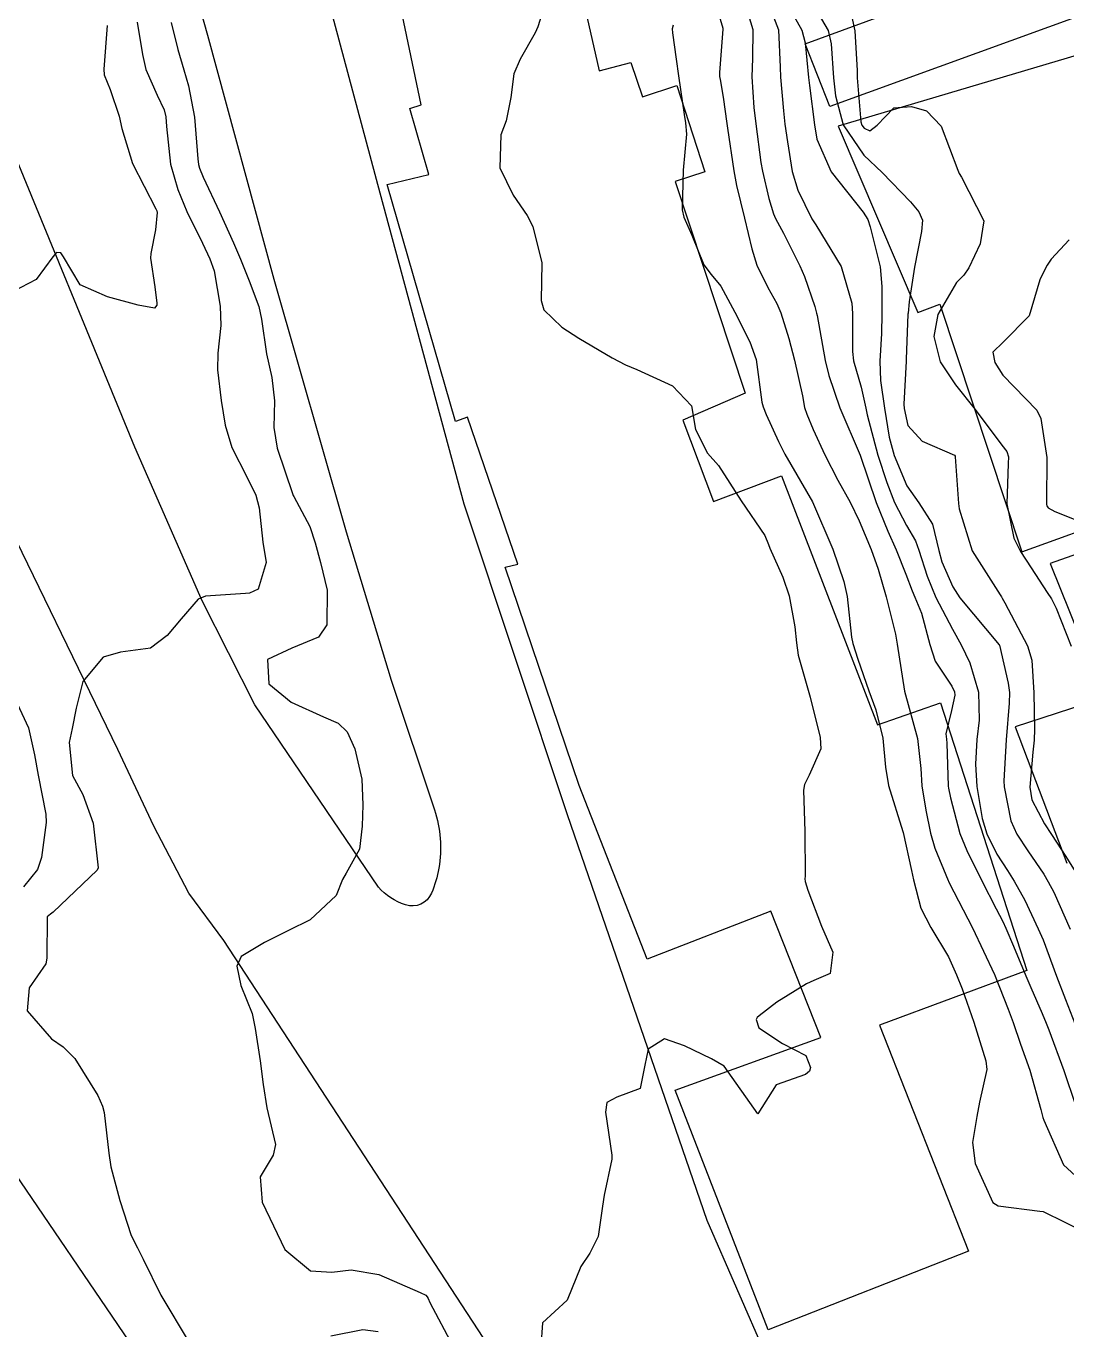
# Model space of a CAD drawing. Header units: metres. Extents: x 298520 to 308411, y 7433745 to 7450750.
# Drawn here: x 305603.3 to 305647.5, y 7436159.9 to 7436215.3 of the extents above; entities that cross this region are included whole.
import ezdxf

# ---------------------------------------------------------------- set-up
doc = ezdxf.new("R2010")
doc.units = ezdxf.units.M
doc.header["$LTSCALE"] = 10
for name, color, linetype in [('Curvas de Nivel 1m', 11, 'Continuous'), ('Curvas de Nivel 5m', 15, 'Continuous'), ('Edificações', 30, 'Continuous'), ('Linha Férrea', 251, 'TRACKS'), ('Vias Primárias', 230, 'Continuous')]:
    doc.layers.add(name, color=color, linetype=linetype)
doc.linetypes.add('TRACKS', pattern='A,0.15,[130,ltypeshp.shx,S=0.25,R=0,X=0,Y=0],0.15', length=0.3)

msp = doc.modelspace()

# ---------------------------------------------------------------- linework, layer by layer
at = {"layer": 'Curvas de Nivel 1m', "flags": 128}
for points, elevation in [([(305632.3, 7436217.137), (305632.881, 7436215.173), (305632.886, 7436215.13), (305632.741, 7436213.295), (305632.748, 7436213.132), (305632.767, 7436212.997), (305632.894, 7436212.254), (305633.056, 7436211.128), (305633.081, 7436210.927), (305633.349, 7436209.125), (305633.471, 7436208.499), (305633.799, 7436207.12), (305634.12, 7436205.811), (305634.333, 7436205.115), (305634.794, 7436204.175), (305635.176, 7436203.494), (305635.349, 7436203.102), (305635.69, 7436202.014), (305635.925, 7436201.093), (305636.258, 7436199.57), (305636.353, 7436199.086), (305636.447, 7436198.801), (305636.724, 7436198.152), (305637.208, 7436197.075), (305637.763, 7436196.003), (305638.286, 7436195.064), (305638.675, 7436194.268), (305639.177, 7436193.055), (305639.481, 7436192.226), (305639.815, 7436191.048), (305640.205, 7436189.459), (305640.286, 7436189.043), (305640.593, 7436187.04), (305641.144, 7436185.031), (305641.279, 7436183.758), (305641.327, 7436183.028), (305641.497, 7436181.99), (305641.688, 7436181.023), (305641.873, 7436180.379), (305642.442, 7436179.011), (305642.46, 7436178.978), (305642.492, 7436178.915), (305643.474, 7436177), (305644.411, 7436175.023), (305644.427, 7436174.99), (305644.442, 7436174.948), (305644.994, 7436173.547), (305645.197, 7436172.978), (305645.508, 7436172.068), (305645.904, 7436170.967), (305646.378, 7436169.296), (305646.462, 7436168.959), (305646.496, 7436168.834), (305647.335, 7436166.95), (305648.339, 7436166.032)], 708), ([(305633.822, 7436216.239), (305634.164, 7436215.118), (305634.14, 7436213.888), (305634.113, 7436213.118), (305634.201, 7436211.806), (305634.284, 7436211.116), (305634.497, 7436209.475), (305634.565, 7436209.113), (305634.841, 7436207.951), (305635.03, 7436207.302), (305635.114, 7436207.106), (305635.453, 7436206.471), (305636.147, 7436205.09), (305636.348, 7436204.636), (305636.786, 7436203.372), (305636.865, 7436203.079), (305636.881, 7436202.98), (305637.229, 7436201.075), (305637.388, 7436200.439), (305637.845, 7436199.069), (305638.713, 7436197.06), (305639.384, 7436195.053), (305639.891, 7436193.828), (305640.233, 7436193.044), (305640.653, 7436192.005), (305640.916, 7436191.307), (305641.03, 7436191.034), (305641.305, 7436190.358), (305641.66, 7436189.024), (305641.895, 7436188.31), (305642.595, 7436187.258), (305642.718, 7436187.009), (305642.724, 7436186.875), (305642.581, 7436186.222), (305642.351, 7436185.228), (305642.367, 7436185.013), (305642.386, 7436184.838), (305642.445, 7436183.011), (305642.458, 7436182.927), (305642.538, 7436182.522), (305642.939, 7436181.006), (305643.232, 7436180.282), (305643.871, 7436178.996), (305644.481, 7436177.801), (305644.76, 7436177.27), (305644.893, 7436176.984), (305645.21, 7436176.23), (305645.74, 7436174.971), (305645.945, 7436174.474), (305646.427, 7436173.362), (305646.593, 7436172.958), (305646.711, 7436172.666), (305647.356, 7436170.95), (305647.851, 7436169.475)], 707), ([(305634.935, 7436215.915), (305635.249, 7436215.105), (305635.321, 7436213.518), (305635.326, 7436213.104), (305635.455, 7436211.668), (305635.521, 7436211.1), (305635.622, 7436210.348), (305635.826, 7436209.095), (305636.063, 7436208.309), (305636.666, 7436207.083), (305636.829, 7436206.825), (305637.899, 7436205.069), (305638.35, 7436203.502), (305638.381, 7436203.064), (305638.379, 7436201.452), (305638.431, 7436201.063), (305638.746, 7436199.948), (305638.95, 7436199.058), (305639.011, 7436198.776), (305639.466, 7436197.052), (305639.839, 7436195.905), (305640.169, 7436195.045), (305640.673, 7436194.075), (305641.059, 7436193.426), (305641.201, 7436193.032), (305641.551, 7436191.926), (305641.925, 7436191.021), (305642.623, 7436189.669), (305642.996, 7436189.006), (305643.364, 7436188.244), (305643.733, 7436186.999), (305643.762, 7436185.811), (305643.657, 7436184.999), (305643.606, 7436183.946), (305643.665, 7436182.999), (305643.883, 7436181.643), (305644.077, 7436180.994), (305644.51, 7436180.133), (305644.957, 7436179.441), (305645.249, 7436178.979), (305645.689, 7436178.176), (305646.267, 7436176.963), (305646.466, 7436176.492), (305647.044, 7436174.954), (305647.418, 7436173.966), (305647.819, 7436172.946)], 706), ([(305636.934, 7436215.799), (305637.353, 7436215.076), (305637.476, 7436214.516), (305637.584, 7436213.073), (305637.658, 7436212.31), (305637.986, 7436211.069), (305638.864, 7436209.793), (305639.648, 7436209.052), (305640.841, 7436207.81), (305641.192, 7436207.39), (305641.36, 7436207.032), (305641.312, 7436206.547), (305641.01, 7436205.037), (305640.788, 7436203.569), (305640.742, 7436203.082), (305640.735, 7436203.04), (305640.667, 7436201.137), (305640.664, 7436201.041), (305640.562, 7436199.215), (305640.57, 7436199.042), (305640.726, 7436198.319), (305641.34, 7436197.651), (305642.713, 7436197.051), (305642.733, 7436197.01), (305642.734, 7436196.989), (305642.883, 7436195.008), (305642.906, 7436194.782), (305643.455, 7436193.002), (305644.644, 7436191.13), (305644.705, 7436191.051), (305644.737, 7436190.989), (305644.841, 7436190.786), (305645.811, 7436188.972), (305645.989, 7436188.352), (305646.081, 7436186.968), (305646.108, 7436185.429), (305646.089, 7436184.967), (305646.041, 7436184.451), (305645.909, 7436182.97), (305645.998, 7436182.428), (305646.527, 7436181.416), (305646.819, 7436180.957), (305647.432, 7436180.027), (305648.115, 7436178.944)], 704), ([(305606.769, 7436215.29), (305606.63, 7436213.444), (305606.65, 7436213.194), (305606.894, 7436212.581), (305607.281, 7436211.436), (305607.391, 7436210.919), (305607.844, 7436209.43), (305608.834, 7436207.504), (305608.861, 7436207.447), (305608.873, 7436207.419), (305608.891, 7436207.36), (305608.821, 7436206.614), (305608.619, 7436205.609), (305608.611, 7436205.422), (305608.791, 7436204.206), (305608.878, 7436203.512), (305608.873, 7436203.419), (305608.782, 7436203.3), (305608.08, 7436203.427), (305606.786, 7436203.772), (305605.623, 7436204.289), (305604.921, 7436205.468), (305604.806, 7436205.649), (305604.62, 7436205.657), (305604.47, 7436205.473), (305603.766, 7436204.507), (305602.788, 7436203.998)], 713), ([(305608.038, 7436215.429), (305608.277, 7436214.059), (305608.416, 7436213.425), (305608.892, 7436212.327), (305609.187, 7436211.716), (305609.258, 7436211.414), (305609.289, 7436211.001), (305609.454, 7436209.411), (305609.764, 7436208.328), (305610.153, 7436207.4), (305610.813, 7436206.05), (305611.133, 7436205.387), (305611.306, 7436204.877), (305611.571, 7436203.382), (305611.595, 7436202.562), (305611.461, 7436201.383), (305611.457, 7436200.678), (305611.613, 7436199.381), (305611.772, 7436198.33), (305612.054, 7436197.377), (305612.694, 7436196.138), (305613.074, 7436195.366), (305613.214, 7436194.828), (305613.377, 7436193.363), (305613.515, 7436192.501), (305613.183, 7436191.365), (305612.812, 7436191.197), (305612.64, 7436191.186), (305610.948, 7436191.077), (305610.636, 7436190.954), (305609.907, 7436190.118), (305609.313, 7436189.41), (305608.607, 7436188.863), (305607.343, 7436188.695), (305606.603, 7436188.485), (305605.735, 7436187.453), (305605.452, 7436186.327), (305605.291, 7436185.459), (305605.165, 7436184.86), (305605.3, 7436183.459), (305605.746, 7436182.663), (305606.179, 7436181.445), (305606.388, 7436179.548), (305606.346, 7436179.442), (305604.475, 7436177.66), (305604.362, 7436177.583), (305604.23, 7436177.472), (305604.214, 7436175.713), (305604.163, 7436175.473), (305603.458, 7436174.46), (305603.372, 7436173.481), (305604.411, 7436172.291), (305604.904, 7436171.958), (305605.401, 7436171.455), (305606.38, 7436169.887), (305606.567, 7436169.438), (305606.639, 7436169.169), (305606.838, 7436167.435), (305606.928, 7436166.853), (305607.305, 7436165.43), (305607.788, 7436163.948), (305608.061, 7436163.422), (305608.298, 7436162.939), (305609.048, 7436161.412), (305610.253, 7436159.4)], 712), ([(305609.486, 7436215.412), (305609.775, 7436214.271), (305610.017, 7436213.403), (305610.222, 7436212.726), (305610.474, 7436211.396), (305610.623, 7436209.627), (305610.648, 7436209.393), (305610.693, 7436209.234), (305610.848, 7436208.86), (305611.533, 7436207.383), (305612.128, 7436206.062), (305612.423, 7436205.374), (305612.794, 7436204.452), (305613.199, 7436203.366), (305613.311, 7436202.831), (305613.525, 7436201.362), (305613.75, 7436200.358), (305613.864, 7436199.359), (305613.844, 7436198.236), (305613.986, 7436197.357), (305614.651, 7436195.382), (305614.666, 7436195.35), (305614.683, 7436195.311), (305615.368, 7436194.038), (305615.593, 7436193.336), (305615.825, 7436192.503), (305616.1, 7436191.328), (305616.086, 7436189.863), (305615.734, 7436189.333), (305614.608, 7436188.873), (305613.572, 7436188.392), (305613.623, 7436187.36), (305614.581, 7436186.57), (305615.943, 7436185.959), (305616.568, 7436185.681), (305616.948, 7436185.316), (305617.277, 7436184.591), (305617.577, 7436183.31), (305617.618, 7436182.223), (305617.591, 7436181.309), (305617.477, 7436180.341), (305616.903, 7436179.316), (305616.75, 7436179.058), (305616.483, 7436178.376), (305615.379, 7436177.336), (305614.468, 7436176.887), (305613.445, 7436176.378), (305612.457, 7436175.784), (305612.271, 7436175.373), (305612.441, 7436174.55), (305612.917, 7436173.365), (305613.048, 7436172.733), (305613.265, 7436171.361), (305613.388, 7436170.36), (305613.542, 7436169.358), (305613.91, 7436167.802), (305613.817, 7436167.355), (305613.263, 7436166.441), (305613.341, 7436165.36), (305614.303, 7436163.35), (305615.403, 7436162.442), (305616.294, 7436162.396), (305617.121, 7436162.486), (305618.293, 7436162.285), (305620.043, 7436161.525), (305620.284, 7436161.415), (305620.35, 7436161.346), (305620.38, 7436161.279), (305620.459, 7436161.098), (305621.432, 7436159.262)], 711), ([(305630.772, 7436215.305), (305630.737, 7436215.153), (305630.745, 7436214.976), (305630.91, 7436213.86), (305631.005, 7436213.149), (305631.241, 7436211.509), (305631.304, 7436211.154), (305631.345, 7436210.684), (305631.204, 7436209.155), (305631.156, 7436207.475), (305631.234, 7436207.154), (305631.576, 7436206.395), (305632.074, 7436205.141), (305632.392, 7436204.73), (305632.794, 7436204.231), (305633.393, 7436203.124), (305634.025, 7436201.863), (305634.303, 7436201.115), (305634.541, 7436199.307), (305634.592, 7436199.111), (305634.73, 7436198.789), (305635.252, 7436197.636), (305635.52, 7436197.098), (305636.683, 7436195.08), (305637.553, 7436193.071), (305638.02, 7436191.696), (305638.155, 7436191.065), (305638.342, 7436189.338), (305638.393, 7436189.062), (305638.606, 7436188.398), (305639.082, 7436187.055), (305639.378, 7436186.255), (305639.674, 7436185.049), (305639.783, 7436183.815), (305639.918, 7436183.046), (305640.523, 7436181.087), (305640.532, 7436181.049), (305640.893, 7436179.428), (305640.977, 7436179.033), (305641.287, 7436177.834), (305641.712, 7436177.021), (305642.454, 7436175.773), (305642.796, 7436175.006), (305643.03, 7436174.411), (305643.532, 7436172.999), (305644.045, 7436171.355), (305644.083, 7436170.993), (305643.778, 7436169.6), (305643.66, 7436168.997), (305643.469, 7436167.891), (305643.586, 7436166.998), (305644.337, 7436165.349), (305644.558, 7436165.21), (305646.333, 7436164.979), (305646.467, 7436164.959), (305648.314, 7436164.063)], 709), ([(305638.357, 7436215.64), (305638.489, 7436215.064), (305638.588, 7436213.382), (305638.588, 7436213.063), (305638.741, 7436211.204), (305638.78, 7436211.061), (305638.881, 7436210.927), (305639.119, 7436210.818), (305639.435, 7436211.054), (305640.142, 7436211.796), (305640.891, 7436211.857), (305641.526, 7436211.667), (305642.152, 7436211.021), (305642.855, 7436209.145), (305642.907, 7436209.009), (305643.007, 7436208.853), (305643.962, 7436206.999), (305643.799, 7436206.02), (305643.322, 7436205.005), (305643.105, 7436204.702), (305642.797, 7436204.381), (305642.011, 7436203.022), (305641.839, 7436202.089), (305642.102, 7436201.02), (305642.748, 7436200.045), (305643.584, 7436199.001), (305644.718, 7436197.486), (305644.938, 7436197.209), (305645.005, 7436196.986), (305644.991, 7436196.704), (305644.931, 7436194.986), (305645.229, 7436193.542), (305645.513, 7436192.977), (305645.962, 7436192.276), (305646.646, 7436191.233), (305646.824, 7436190.958), (305647.026, 7436190.567), (305647.665, 7436188.949)], 703), ([(305647.576, 7436206.198), (305646.809, 7436205.371), (305646.647, 7436205.121), (305646.555, 7436204.964), (305646.328, 7436204.497), (305645.881, 7436202.974), (305644.772, 7436201.857), (305644.331, 7436201.431), (305644.423, 7436200.993), (305644.755, 7436200.446), (305646.201, 7436198.968), (305646.379, 7436198.614), (305646.627, 7436196.961), (305646.616, 7436195.029), (305646.616, 7436194.961), (305646.63, 7436194.908), (305646.682, 7436194.83), (305646.972, 7436194.665), (305648.673, 7436193.991)], 702), ([(305602.591, 7436187.316), (305603.44, 7436185.481), (305603.693, 7436184.341), (305603.845, 7436183.477), (305604.173, 7436181.827), (305604.191, 7436181.473), (305603.99, 7436179.986), (305603.812, 7436179.477), (305603.223, 7436178.745)], 713), ([(305616.258, 7436159.69), (305617.611, 7436159.958), (305618.262, 7436159.875)], 712)]:
    msp.add_lwpolyline(points, dxfattribs=dict(at, elevation=elevation))
at = {"layer": 'Curvas de Nivel 5m', "flags": 128}
for points, elevation in [([(305625.495, 7436216.671), (305625.045, 7436215.228), (305624.92, 7436214.975), (305624.287, 7436213.858), (305624.026, 7436213.239), (305623.893, 7436212.24), (305623.692, 7436211.242), (305623.469, 7436210.649), (305623.421, 7436209.244), (305623.993, 7436208.087), (305624.585, 7436207.232), (305624.826, 7436206.765), (305625.203, 7436205.224), (305625.186, 7436203.623), (305625.298, 7436203.222), (305626.059, 7436202.494), (305626.771, 7436202.027), (305628.193, 7436201.186), (305628.759, 7436200.889), (305629.236, 7436200.695), (305630.746, 7436200.002), (305631.554, 7436199.148), (305631.72, 7436198.142), (305632.236, 7436197.137), (305632.705, 7436196.615), (305633.664, 7436195.12), (305634.668, 7436193.654), (305634.822, 7436193.265), (305634.879, 7436193.107), (305635.429, 7436191.877), (305635.699, 7436191.094), (305635.939, 7436189.774), (305636.012, 7436189.089), (305636.087, 7436188.567), (305636.506, 7436187.081), (305636.588, 7436186.785), (305637.018, 7436185.075), (305637.04, 7436184.593), (305636.547, 7436183.48), (305636.349, 7436183.083), (305636.306, 7436182.849), (305636.367, 7436181.082), (305636.384, 7436179.192), (305636.37, 7436179.082), (305636.378, 7436178.968), (305636.488, 7436178.606), (305637.067, 7436177.074), (305637.555, 7436175.97), (305637.443, 7436175.07), (305636.75, 7436174.767), (305636.438, 7436174.63), (305635.176, 7436173.844), (305634.424, 7436173.26), (305634.339, 7436173.196), (305634.294, 7436173.111), (305634.419, 7436172.76), (305635.41, 7436172.092), (305636.408, 7436171.589), (305636.605, 7436171.078), (305636.567, 7436170.912), (305636.398, 7436170.78), (305635.147, 7436170.344), (305634.373, 7436169.11), (305632.942, 7436171.125), (305632.406, 7436171.444), (305631.26, 7436171.996), (305630.414, 7436172.297), (305629.725, 7436171.851), (305629.577, 7436171.168), (305629.38, 7436170.178), (305628.383, 7436169.821), (305627.97, 7436169.593), (305627.914, 7436169.185), (305628.178, 7436167.359), (305628.178, 7436167.182), (305627.859, 7436165.664), (305627.783, 7436165.186), (305627.597, 7436163.904), (305627.24, 7436163.191), (305626.861, 7436162.63), (305626.283, 7436161.2), (305625.243, 7436160.241), (305625.169, 7436159.216)], 710), ([(305635.334, 7436216.717), (305636.231, 7436215.09), (305636.381, 7436214.551), (305636.525, 7436213.086), (305636.565, 7436212.75), (305636.767, 7436211.082), (305636.874, 7436210.473), (305637.486, 7436209.074), (305638.836, 7436207.372), (305639.033, 7436207.058), (305639.139, 7436206.746), (305639.556, 7436205.052), (305639.636, 7436204.21), (305639.628, 7436203.052), (305639.61, 7436202.216), (305639.549, 7436201.052), (305639.576, 7436200.227), (305639.742, 7436199.05), (305639.947, 7436197.822), (305640.149, 7436197.046), (305640.694, 7436195.758), (305641.205, 7436195.032), (305641.78, 7436194.129), (305642.046, 7436193.019), (305642.172, 7436192.531), (305642.648, 7436191.47), (305642.943, 7436191.007), (305644.613, 7436189.006), (305644.622, 7436188.99), (305644.995, 7436187.382), (305645.039, 7436186.983), (305645.031, 7436186.539), (305644.903, 7436184.985), (305644.8, 7436183.241), (305644.812, 7436182.986), (305645.095, 7436181.548), (305645.349, 7436180.978), (305645.816, 7436180.274), (305646.498, 7436179.272), (305646.691, 7436178.958), (305646.929, 7436178.515), (305647.623, 7436176.948)], 705)]:
    msp.add_lwpolyline(points, dxfattribs=dict(at, elevation=elevation))
at = {"layer": 'Edificações'}
for points in [[(305660.609, 7436220.278), (305637.423, 7436211.851), (305636.372, 7436214.517), (305643.286, 7436217.061)], [(305626.382, 7436218.931), (305627.643, 7436213.36), (305628.984, 7436213.725), (305629.474, 7436212.256), (305630.938, 7436212.744), (305632.118, 7436209.08), (305630.857, 7436208.674), (305633.827, 7436199.688), (305631.182, 7436198.546), (305632.486, 7436195.085), (305635.373, 7436196.181), (305639.44, 7436185.614), (305642.123, 7436186.548), (305645.786, 7436175.188), (305639.525, 7436172.874), (305643.307, 7436163.276), (305634.81, 7436159.946), (305630.861, 7436170.112), (305637.04, 7436172.345), (305634.926, 7436177.705), (305629.677, 7436175.675), (305626.79, 7436183.034), (305623.654, 7436192.304), (305624.19, 7436192.431), (305622.051, 7436198.664), (305621.54, 7436198.485), (305618.648, 7436208.537), (305620.413, 7436208.971), (305619.604, 7436211.763), (305620.092, 7436211.917), (305619.037, 7436216.935)], [(305648.916, 7436214.33), (305637.775, 7436211.022), (305641.162, 7436203.115), (305642.096, 7436203.465), (305645.561, 7436192.954), (305658.254, 7436197.54)], [(305658.605, 7436196.646), (305646.775, 7436192.457), (305648.027, 7436189.338)], [(305649.985, 7436187.061), (305645.289, 7436185.537), (305647.48, 7436179.745)]]:
    msp.add_lwpolyline(points, dxfattribs=at)
at = {"layer": 'Linha Férrea', "flags": 128}
msp.add_lwpolyline([(306582.498, 7435607.495), (306556.392, 7435623.646), (306509.999, 7435652.105), (306448.251, 7435689.469), (306394.544, 7435720.976), (306352.226, 7435744.439), (306311.299, 7435764.613), (306276.031, 7435780.359), (306251.636, 7435790.454), (306226.836, 7435800.014), (306196.931, 7435811.052), (306150.684, 7435826.73), (306088.429, 7435846.308), (306008.387, 7435870.394), (305977.318, 7435881.796), (305916.938, 7435900.678), (305884.786, 7435909.535), (305874.982, 7435912.013), (305850.109, 7435921.719), (305826.217, 7435932.186), (305805.679, 7435942.639), (305780.351, 7435958.022), (305755.751, 7435975.289), (305739.643, 7435988.273), (305721.354, 7436005.105), (305704.229, 7436022.738), (305691.023, 7436037.831), (305676.583, 7436057.199), (305665.983, 7436072.379), (305646.464, 7436101.619), (305625.633, 7436132.398), (305609.746, 7436156.477), (305594.507, 7436178.84), (305577.094, 7436204.317), (305571.361, 7436213.311), (305559.602, 7436230.738), (305541.681, 7436257.145), (305522.741, 7436285.229), (305500.971, 7436317.952), (305481.303, 7436347.059), (305454.671, 7436386.021), (305430.067, 7436422.55), (305398.312, 7436469.839), (305376.506, 7436502.022), (305354.688, 7436533.977), (305340.181, 7436554.87), (305319.481, 7436586.888), (305294.774, 7436624.721), (305279.512, 7436649.241), (305268.836, 7436668.68), (305259.046, 7436688.185), (305252.001, 7436703.308), (305245.18, 7436718.012), (305235.689, 7436741.063), (305225.301, 7436766.358), (305214.401, 7436794.307), (305204.239, 7436820.712), (305192.965, 7436849.942), (305184.658, 7436870.629), (305173.306, 7436899.399), (305162.032, 7436928.036), (305157.284, 7436941.411), (305144.752, 7436972.025), (305133.553, 7437001.088), (305121.834, 7437031.643), (305106.63, 7437070.21), (305093.871, 7437102.698), (305083.264, 7437129.846), (305071.544, 7437160.029), (305059.53, 7437191.56), (305046.769, 7437230.875), (305042.391, 7437246.099), (305040.612, 7437253.205), (305037.645, 7437266.786), (305036.682, 7437272.115), (305036.263, 7437274.59)], dxfattribs=at)
at = {"layer": 'Vias Primárias'}
for points in [[(305649.064, 7436131.014), (305646.511, 7436135.107), (305641.527, 7436143.412), (305637.249, 7436153.039), (305632.219, 7436164.582), (305626.292, 7436181.803), (305621.912, 7436194.979), (305618.345, 7436208.179), (305615.298, 7436219.584), (305612.032, 7436231.249), (305609.853, 7436240.991), (305606.611, 7436253.602, -0.221162), (305607.943, 7436261.619), (305614.598, 7436264.124), (305628.817, 7436268.995), (305632.167, 7436270.151, -0.142154), (305637.478, 7436270.416, -0.157646), (305641.911, 7436267.728, -0.110007), (305643.152, 7436265.422), (305650.206, 7436249.312)], [(305607.722, 7436226.641), (305611.033, 7436214.878), (305613.843, 7436204.527), (305616.904, 7436193.806), (305618.82, 7436187.512), (305620.652, 7436182.014, -0.123817), (305620.839, 7436179.534, -0.057654), (305620.527, 7436178.474, -0.39055), (305619.424, 7436177.975, -0.130217), (305618.279, 7436178.723), (305613.033, 7436186.466), (305610.804, 7436190.883), (305607.941, 7436197.398), (305602.282, 7436211.208), (305598.749, 7436220.199)]]:
    msp.add_lwpolyline(points, format="xyb", dxfattribs=at)
msp.add_lwpolyline([(305652.333, 7436113.954), (305643.153, 7436127.787), (305634.132, 7436141.86), (305626.635, 7436153.617), (305611.719, 7436176.463), (305610.239, 7436178.469), (305608.753, 7436181.318), (305607.226, 7436184.568), (305601.967, 7436195.379), (305597.44, 7436206.289), (305593.195, 7436216.838)], dxfattribs=at)

doc.saveas('drawing.dxf')
